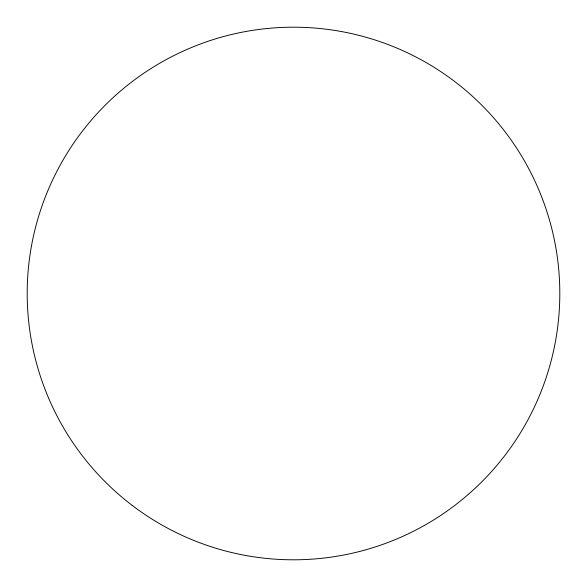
<?xml version="1.0" encoding="UTF-8"?>
<svg xmlns="http://www.w3.org/2000/svg" width="587" height="587" viewBox="0 0 587 587"><rect width="100%" height="100%" fill="white"/><g stroke="black" fill="none" stroke-linecap="round" stroke-linejoin="round"><path stroke-width="0.88" d="M132.148 505.356A266.307 266.307 0 0 0 557.65 327.304A266.307 266.307 0 0 0 190.702 47.833A266.307 266.307 0 0 0 132.148 505.356"/></g></svg>
